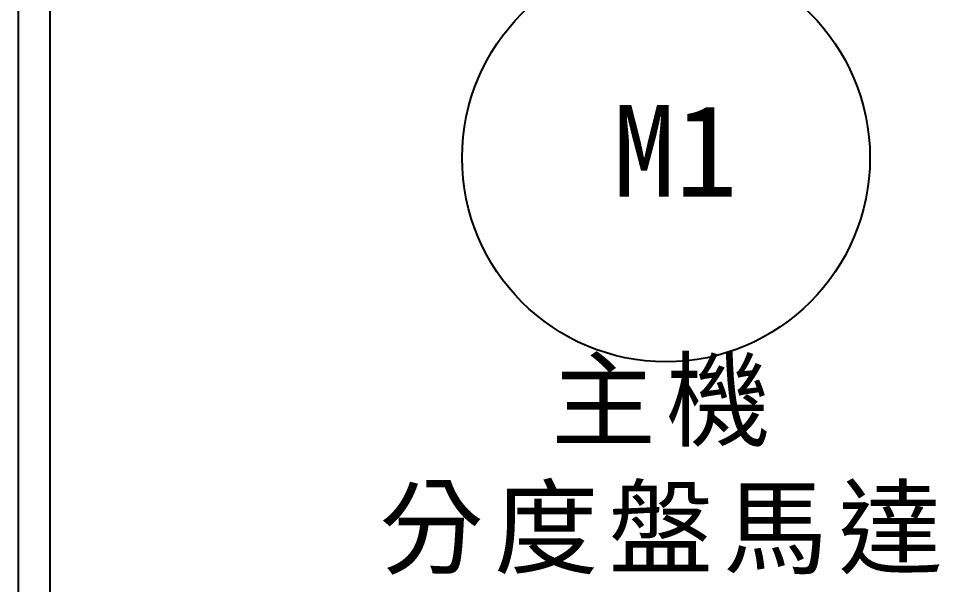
# Model space of a CAD drawing. Extents: x 10 to 297, y 3 to 207.
# Drawn here: x 10 to 46.14, y 19.31 to 41.5 of the extents above; entities that cross this region are included whole.
import ezdxf

# ---------------------------------------------------------------- set-up
doc = ezdxf.new("R2010")
doc.units = 0
doc.layers.get('0').update_dxf_attribs({"linetype": 'CONTINUOUS'})
doc.layers.add('圖框層', color=7, linetype='CONTINUOUS')
doc.styles.add('STSL', font='kaiu.ttf')
doc.styles.add('標楷體', font='kaiu.ttf')

msp = doc.modelspace()

# ---------------------------------------------------------------- linework, layer by layer
at = {"color": 7}
msp.add_circle((35.406, 36.039), 8, dxfattribs=at)
at = {"layer": '圖框層', "color": 7}
for p, q in [((10, 3), (10, 206.969)), ((11.25, 4.25), (11.25, 205.719))]:
    msp.add_line(p, q, dxfattribs=at)

# ---------------------------------------------------------------- texts
at = {"color": 7, "insert": (35.406, 28.039), "char_height": 3, "width": 27.9333, "attachment_point": 2, "style": '標楷體'}
msp.add_mtext('{\\T1.1;主機\\P分度盤馬達}', dxfattribs=at)
at = {"layer": '圖框層', "color": 7, "style": 'STSL'}
msp.add_text('M1', height=3.6, dxfattribs=at).set_placement((33.322, 34.516))

doc.saveas('drawing.dxf')
